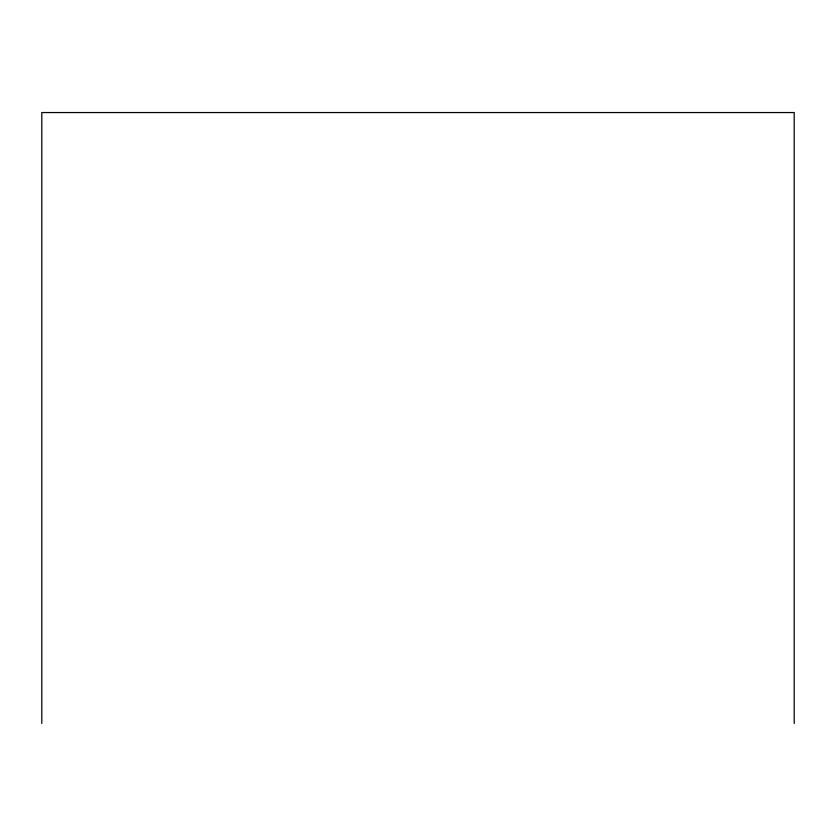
<?xml version="1.0" encoding="UTF-8"?>
<svg xmlns="http://www.w3.org/2000/svg" width="836" height="836" viewBox="0 0 836 836"><rect width="100%" height="100%" fill="white"/><g stroke="black" fill="none" stroke-linecap="round" stroke-linejoin="round"><path stroke-width="1.25" d="M794.2 723.453L794.2 112.546L41.8 112.546L41.8 723.453"/></g></svg>
